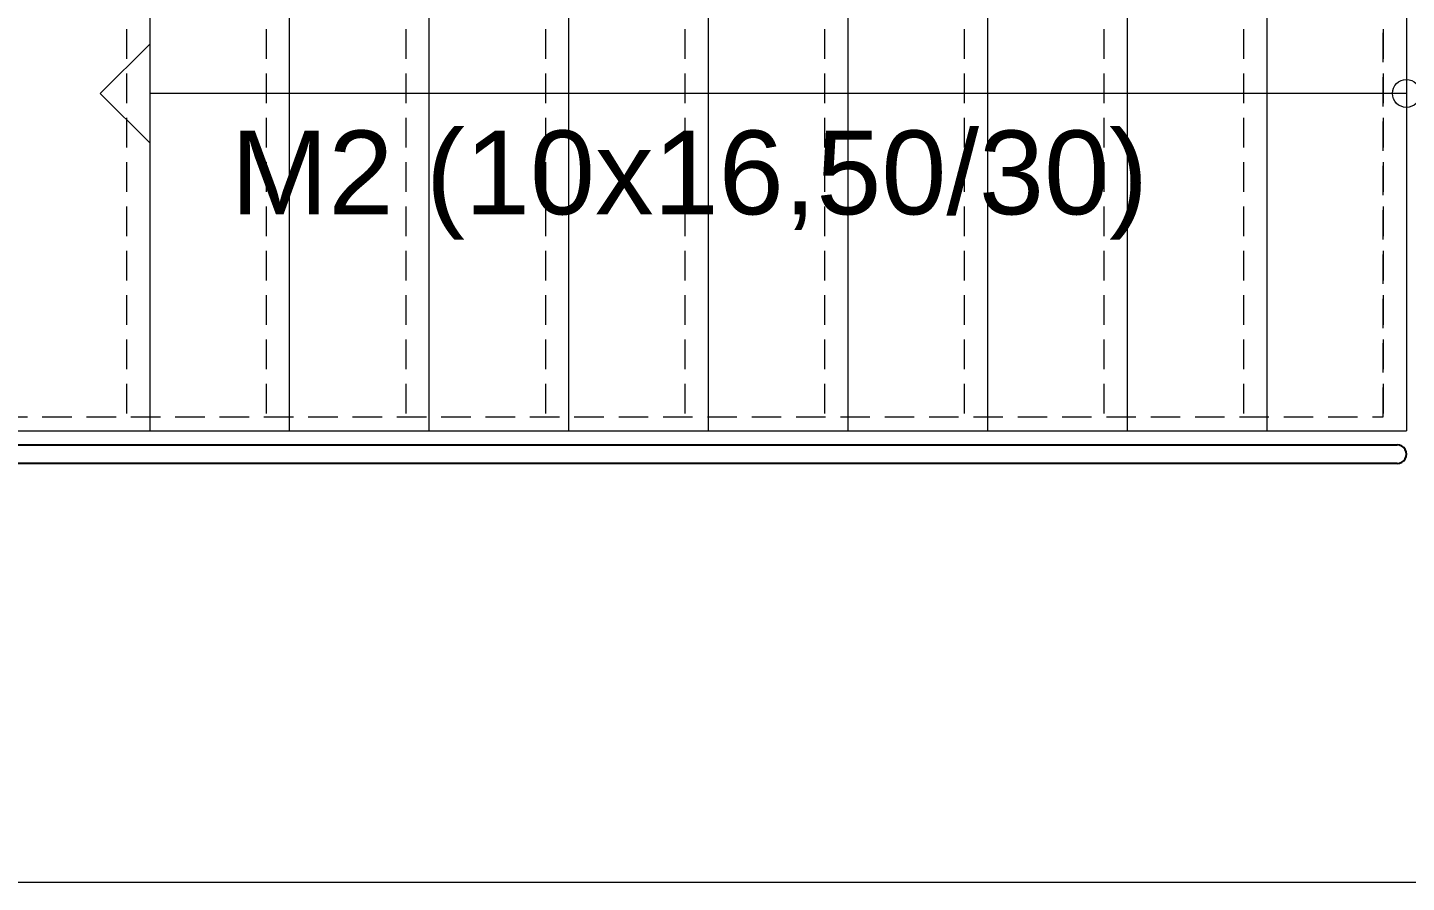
# Model space of a CAD drawing. Header units: centimetres. Extents: x 405464 to 563355, y 50011 to 66875.
# Drawn here: x 517435.4 to 517731.6, y 52089.4 to 52273 of the extents above; entities that cross this region are included whole.
import ezdxf
from ezdxf.enums import TextEntityAlignment as Align

# ---------------------------------------------------------------- set-up
doc = ezdxf.new("R2010")
doc.units = ezdxf.units.CM
doc.linetypes.add('HIDDEN', pattern=[9.525, 6.35, -3.175])
doc.layers.get('0').update_dxf_attribs({"lineweight": 9})
for name, color, linetype, lineweight in [('0-KRCN-MİMARİ-220526', 8, 'Continuous', 9), ('A_Pencere Doğrama-Ex', 140, 'Continuous', 15), ('M00_Mahal_No$0$MH_Alan', 51, 'Continuous', 9), ('MR_Basamak', 111, 'Continuous', 20), ('MR_Korkuluk', 131, 'Continuous', 25), ('Y_Hidden_[Gizli]', 9, 'HIDDEN', 9)]:
    doc.layers.add(name, color=color, linetype=linetype, lineweight=lineweight)
doc.layers.add('M00$0$YZ_Notlar', color=7, linetype='Continuous', lineweight=9, true_color=0xe63900)
doc.styles.add('M00$0$Normal', font='swiss.ttf')
doc.styles.add('M00_Mahal_No$0$Kalin01', font='swissk.ttf')
doc.styles.add('M00_Mahal_No$0$Normal', font='swiss.ttf')
doc.styles.add('MAHAL', font='swissc.ttf')

# ---------------------------------------------------------------- blocks, each defined once
blk = doc.blocks.new('1_etap')
at = {"layer": 'MR_Basamak', "color": 8}
for p, q in [((573.37, 12), (573.37, -133)), ((603.37, 12), (603.37, -133)), ((633.37, 12), (633.37, -133)), ((663.37, 12), (663.37, -133)), ((693.37, 12), (693.37, -133)), ((723.37, 12), (723.37, -133)), ((753.37, 12), (753.37, -133)), ((783.37, 12), (783.37, -133)), ((813.37, 12), (813.37, -133)), ((843.37, 12), (843.37, -133)), ((562.76, -60.5), (573.37, -49.89)), ((573.37, -49.89), (573.37, -71.11)), ((573.37, -71.11), (562.76, -60.5)), ((843.37, -60.5), (573.37, -60.5)), ((52, -133), (843.37, -133))]:
    blk.add_line(p, q, dxfattribs=at)
blk.add_circle((843.37, -60.5), 3, dxfattribs=at)
at = {"layer": 'MR_Korkuluk', "color": 8}
for p, q in [((300.76, -136), (841.37, -136)), ((841.37, -140), (300.76, -140))]:
    blk.add_line(p, q, dxfattribs=at)
blk.add_arc((841.37, -138), 2, 270, 90, dxfattribs=at)
at = {"layer": 'Y_Hidden_[Gizli]', "color": 8}
for p, q in [((568.37, 20), (568.37, -130)), ((598.37, 20), (598.37, -130)), ((628.37, 20), (628.37, -130)), ((658.37, 20), (658.37, -130)), ((688.37, 20), (688.37, -130)), ((718.37, 20), (718.37, -130)), ((748.37, 20), (748.37, -130)), ((778.37, 20), (778.37, -130)), ((808.37, 20), (808.37, -130)), ((838.37, -130), (838.37, 20)), ((838.37, 20), (838.37, -130)), ((55, -130), (838.37, -130))]:
    blk.add_line(p, q, dxfattribs=at)
at = {"color": 8, "linetype": 'ByBlock', "lineweight": -2}
for tag, height, style, p in [('MAHALNO', 15.68, 'M00_Mahal_No$0$Kalin01', (-1403.52, 5183, -22.72)), ('MAHALADI', 25.09, 'M00_Mahal_No$0$Normal', (-1403.52, 5151.64, -22.72)), ('MAHALNO', 9.8, 'M00_Mahal_No$0$Kalin01', (-1049.84, 5038.22)), ('MAHALADI', 15.68, 'M00_Mahal_No$0$Normal', (-1049.84, 5018.62)), ('MAHALNO', 19.6, 'M00_Mahal_No$0$Kalin01', (585.19, 4515.87)), ('MAHALADI', 31.36, 'M00_Mahal_No$0$Normal', (585.19, 4476.67)), ('MAHALNO', 19.6, 'M00_Mahal_No$0$Kalin01', (543.65, 3917.94)), ('MAHALADI', 31.36, 'M00_Mahal_No$0$Normal', (543.65, 3878.74)), ('MAHALNO', 19.6, 'M00_Mahal_No$0$Kalin01', (175.42, 3438.17)), ('MAHALADI', 31.36, 'M00_Mahal_No$0$Normal', (175.42, 3398.97)), ('MAHALNO', 15.68, 'M00_Mahal_No$0$Kalin01', (662.5, 3278.68)), ('MAHALADI', 25.09, 'M00_Mahal_No$0$Normal', (662.5, 3247.32)), ('MAHALNO', 9.8, 'M00_Mahal_No$0$Kalin01', (928.42, 2524.93)), ('MAHALADI', 15.68, 'M00_Mahal_No$0$Normal', (928.42, 2505.33)), ('MAHALNO', 19.6, 'M00_Mahal_No$0$Kalin01', (683.01, 1295.87)), ('MAHALADI', 31.36, 'M00_Mahal_No$0$Normal', (683.01, 1256.67))]:
    blk.add_attdef(tag, text='', height=height, dxfattribs=dict(at, style=style)).set_placement(p, align=Align.MIDDLE_CENTER)
at = {"layer": 'A_Pencere Doğrama-Ex', "color": 8, "style": 'MAHAL'}
for p in [(163.41, 4608.46), (585.7, 4362.45), (584.07, 3781.1), (404.74, 3207.04), (477.62, 2356.77), (647.13, 1093.28), (160.83, 91.11)]:
    blk.add_attdef('KOT', p, '', height=10, dxfattribs=at)
at = {"layer": 'M00$0$YZ_Notlar', "color": 8, "style": 'M00$0$Normal'}
blk.add_text('M2 (10x16,50/30)', height=18, dxfattribs=at).set_placement((590.8, -86.47))
at = {"layer": 'M00_Mahal_No$0$MH_Alan', "color": 8, "style": 'M00_Mahal_No$0$Normal'}
for height, p in [(25.09, (-1403.52, 5114.01, -22.72)), (15.68, (-1049.84, 4995.1)), (31.36, (585.19, 4429.63)), (31.36, (543.65, 3831.7)), (31.36, (175.42, 3351.93)), (25.09, (662.5, 3209.69)), (15.68, (928.42, 2481.81)), (31.36, (683.01, 1209.63))]:
    blk.add_attdef('ALAN', text='', height=height, dxfattribs=at).set_placement(p, align=Align.MIDDLE_CENTER)
blk = doc.blocks.new('A$C9e52caec')
at = {"color": 8}
blk.add_blockref('1_etap', (12530, 57), dxfattribs=at)
at = {"color": 8, "ltscale": 10}
blk.add_lwpolyline([(12564.5, 4987), (14220, 4987), (14220, -173), (12564.5, -173)], close=True, dxfattribs=at)

msp = doc.modelspace()

# ---------------------------------------------------------------- block references
at = {"layer": '0-KRCN-MİMARİ-220526', "rotation": 359.999999999997}
msp.add_blockref('A$C9e52caec', (504358.27, 52262.37, 74), dxfattribs=at)

doc.saveas('drawing.dxf')
